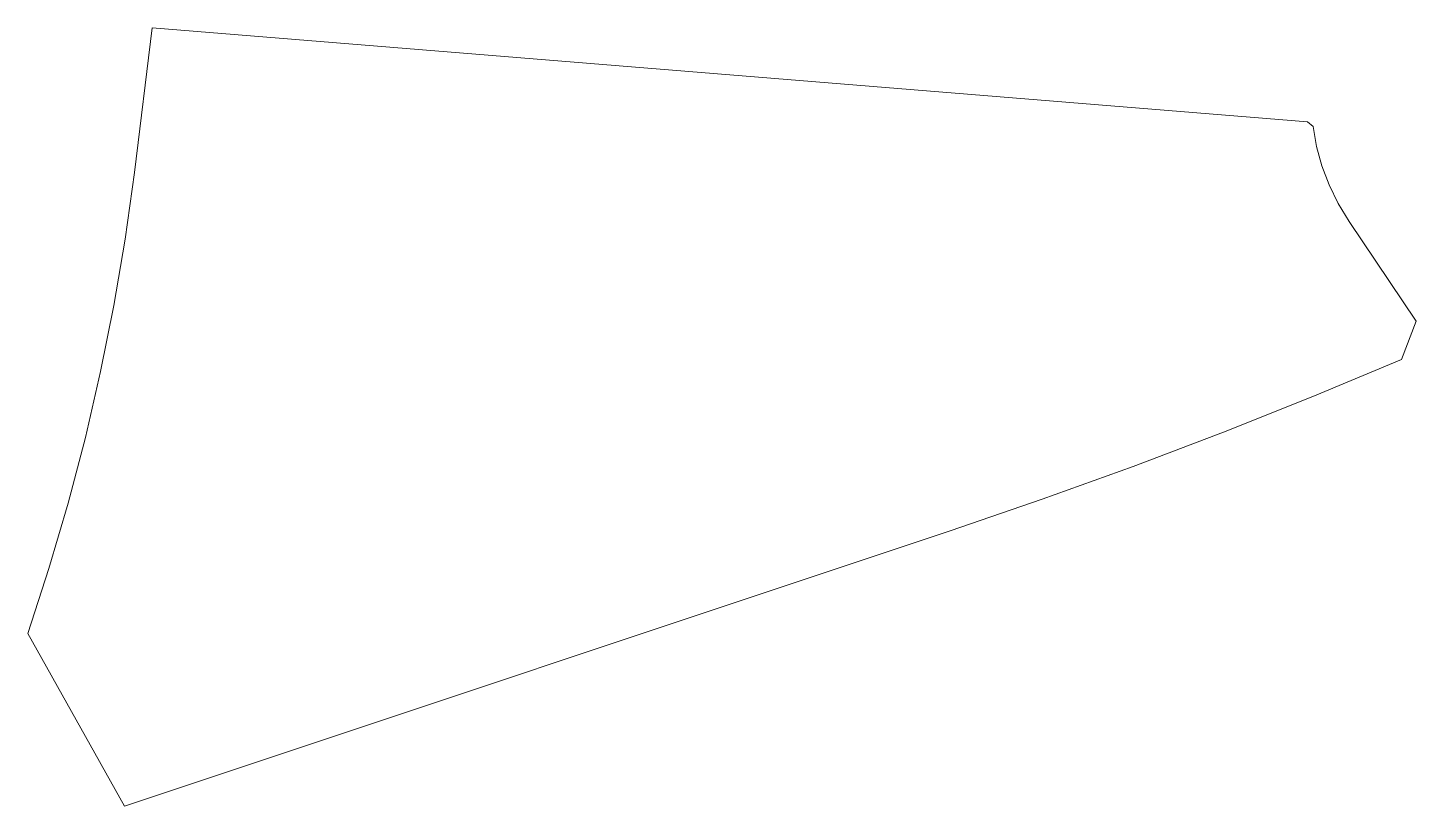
# Model space of a CAD drawing. Header units: inches. Extents: x 118.18775 to 118.19314, y 39.57122 to 39.57424.
import ezdxf

# ---------------------------------------------------------------- set-up
doc = ezdxf.new("R2010")
doc.units = ezdxf.units.IN
doc.header["$MEASUREMENT"] = 0
doc.layers.add('测试', color=7, linetype='Continuous')

msp = doc.modelspace()

# ---------------------------------------------------------------- linework, layer by layer
at = {"layer": '测试', "lineweight": 0}
msp.add_lwpolyline([(118.1913314, 39.5722866), (118.1881229, 39.5712165), (118.1877473, 39.5718872), (118.1878295, 39.5721396), (118.1879041, 39.5723935), (118.1879711, 39.5726486), (118.1880303, 39.5729048), (118.1880818, 39.573162), (118.1881255, 39.5734201), (118.1881614, 39.5736789), (118.1882309, 39.5742409), (118.1927194, 39.5738757), (118.1927422, 39.5738568), (118.192755, 39.5737802), (118.1927755, 39.5737046), (118.1928035, 39.5736305), (118.1928389, 39.5735582), (118.1928815, 39.5734884), (118.1931421, 39.5731006), (118.1930845, 39.5729521), (118.1927408, 39.5728083), (118.1923935, 39.5726699), (118.1920427, 39.5725367), (118.1916887, 39.5724089), (118.1913314, 39.5722866)], dxfattribs=at)

doc.saveas('drawing.dxf')
